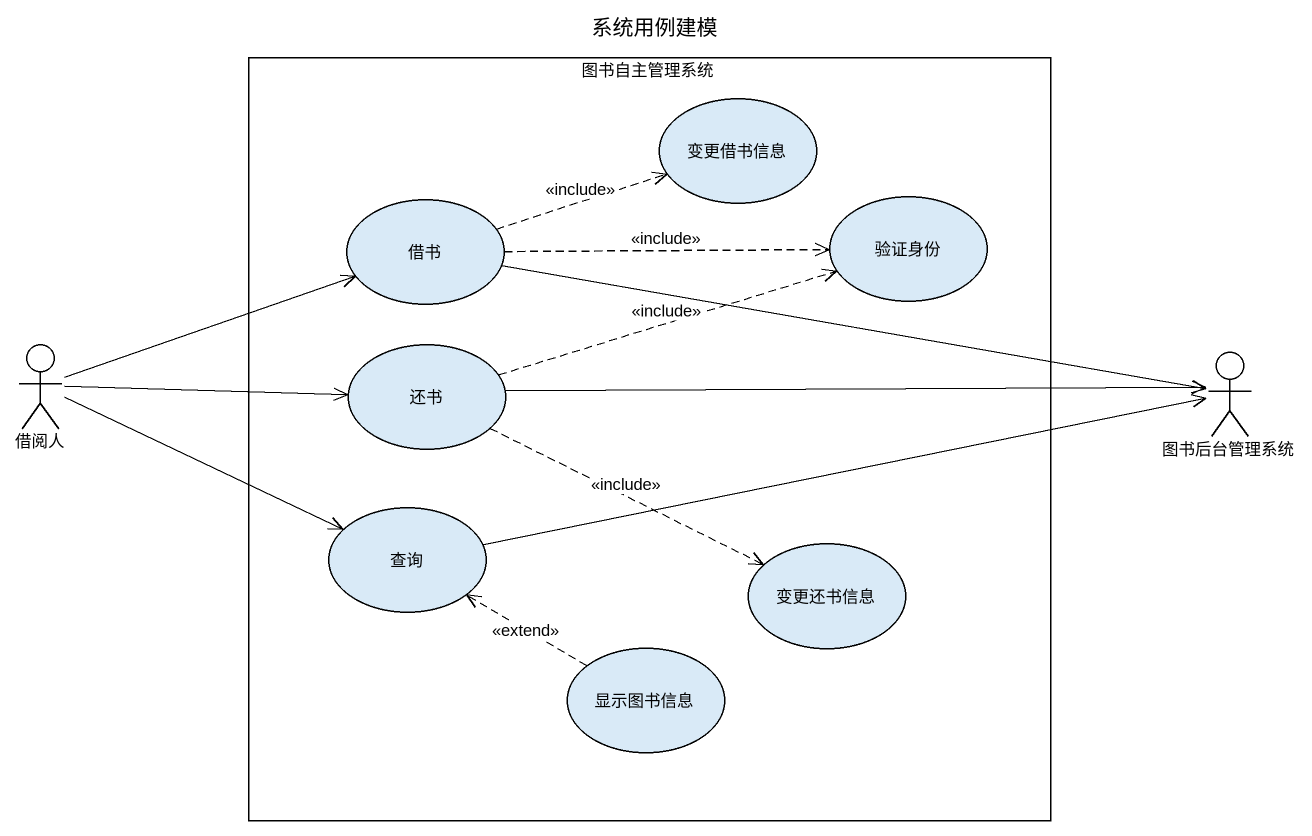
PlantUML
@startuml
title 系统用例建模
rectangle 图书自主管理系统 {
  usecase 变更借书信息
  usecase 借书
  usecase 验证身份
  usecase 还书
  usecase 查询
  usecase 变更还书信息
  usecase 显示图书信息
}
actor 借阅人
actor 图书后台管理系统
借书 .right.> 变更借书信息 : <<include>>
借书 .right.> 验证身份 : <<include>>
借阅人 -right-> 借书
借阅人 -right-> 还书
借阅人 -right-> 查询
还书 .right.> 验证身份 : <<include>>
还书 .right.> 变更还书信息 : <<include>>
图书后台管理系统 <-left- 借书
图书后台管理系统 <-left- 还书
图书后台管理系统 <-left- 查询
显示图书信息 .left.> 查询 : <<extend>>
@enduml
